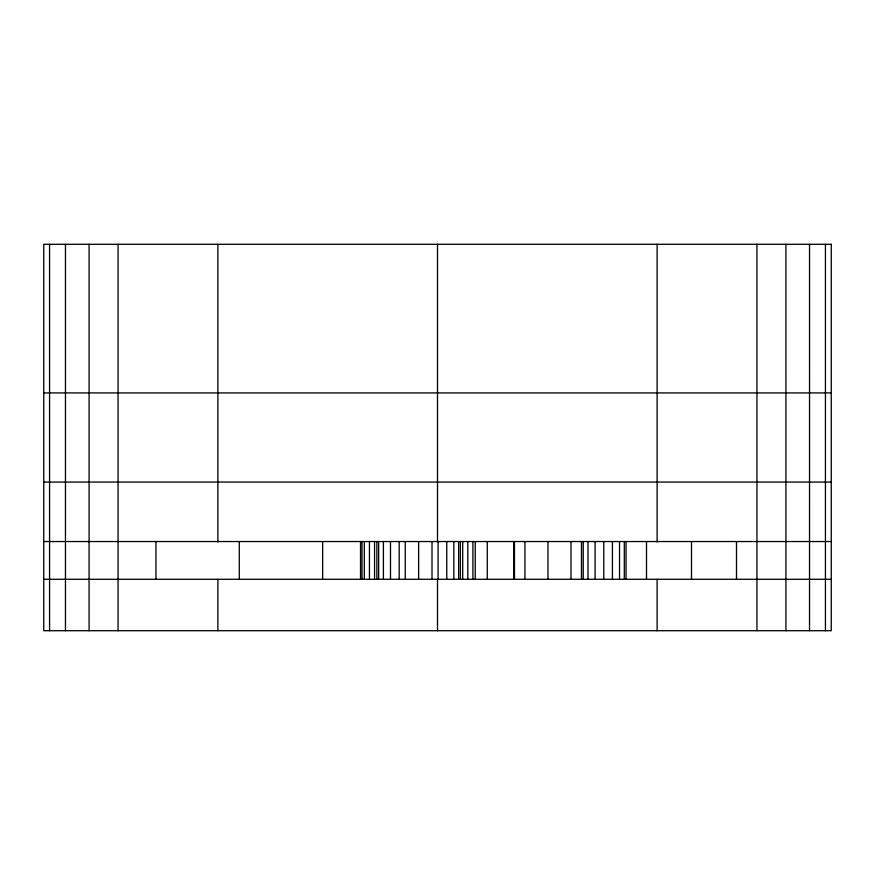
<?xml version="1.0" encoding="UTF-8"?>
<svg xmlns="http://www.w3.org/2000/svg" width="875" height="875" viewBox="0 0 875 875"><rect width="100%" height="100%" fill="white"/><g stroke="black" fill="none" stroke-linecap="round" stroke-linejoin="round"><path stroke-width="1.31" d="M43.75 392.919L831.25 392.919M43.75 482.081L831.25 482.081M43.75 541.538L831.25 541.538M43.75 579.283L831.25 579.283M825.431 244.289L825.431 630.711M809.539 244.289L809.528 630.711M785.925 244.289L785.914 630.711M756.941 244.289L756.941 630.711M736.488 541.538L736.488 579.283M691.502 541.538L691.502 579.283M657.114 244.289L657.114 542.084M657.114 579.283L657.114 630.711M646.505 541.538L646.505 579.283M626.052 541.538L626.052 579.283M624.302 541.538L624.302 579.283M619.522 541.538L619.522 579.283M612.434 541.538L612.434 579.283M603.761 541.538L603.761 579.283M595.088 541.538L595.088 579.283M588 541.538L588 579.283M583.231 541.538L583.231 579.283M581.481 541.538L581.481 579.283M571.003 541.538L571.003 579.283M547.969 541.538L547.969 579.283M524.934 541.538L524.934 579.283M514.467 541.538L514.467 579.283M513.723 541.538L513.723 579.283M487.266 541.538L487.266 579.283M475.234 541.538L475.234 579.283M472.916 541.538L472.916 579.283M467.808 541.538L467.808 579.283M462.7 541.538L462.7 579.283M460.381 541.538L460.381 579.283M458.631 541.538L458.631 579.283M453.852 541.538L453.852 579.283M446.764 541.538L446.764 579.283M438.091 541.538L438.091 579.283M437.5 244.289L437.5 542.084M437.5 579.283L437.5 630.711M432.009 541.538L432.009 579.283M418.633 541.538L418.633 579.283M405.245 541.538L405.245 579.283M399.164 541.538L399.164 579.283M390.491 541.538L390.491 579.283M383.403 541.538L383.403 579.283M378.634 541.538L378.634 579.283M376.873 541.538L376.873 579.283M374.555 541.538L374.555 579.283M369.447 541.538L369.447 579.283M364.339 541.538L364.339 579.283M362.02 541.538L362.02 579.283M360.533 541.538L360.533 579.283M322.645 541.538L322.645 579.283M239.291 541.538L239.291 579.283M217.886 244.289L217.886 542.084M217.886 579.283L217.886 630.711M155.947 541.538L155.947 579.283M118.059 244.289L118.059 630.711M89.086 244.289L89.086 542.084M89.075 541.538L89.075 630.711M65.472 244.289L65.461 630.711M49.569 244.289L49.569 630.711M831.25 244.289L43.75 244.289L43.75 630.711L831.25 630.711L831.25 244.289"/></g></svg>
